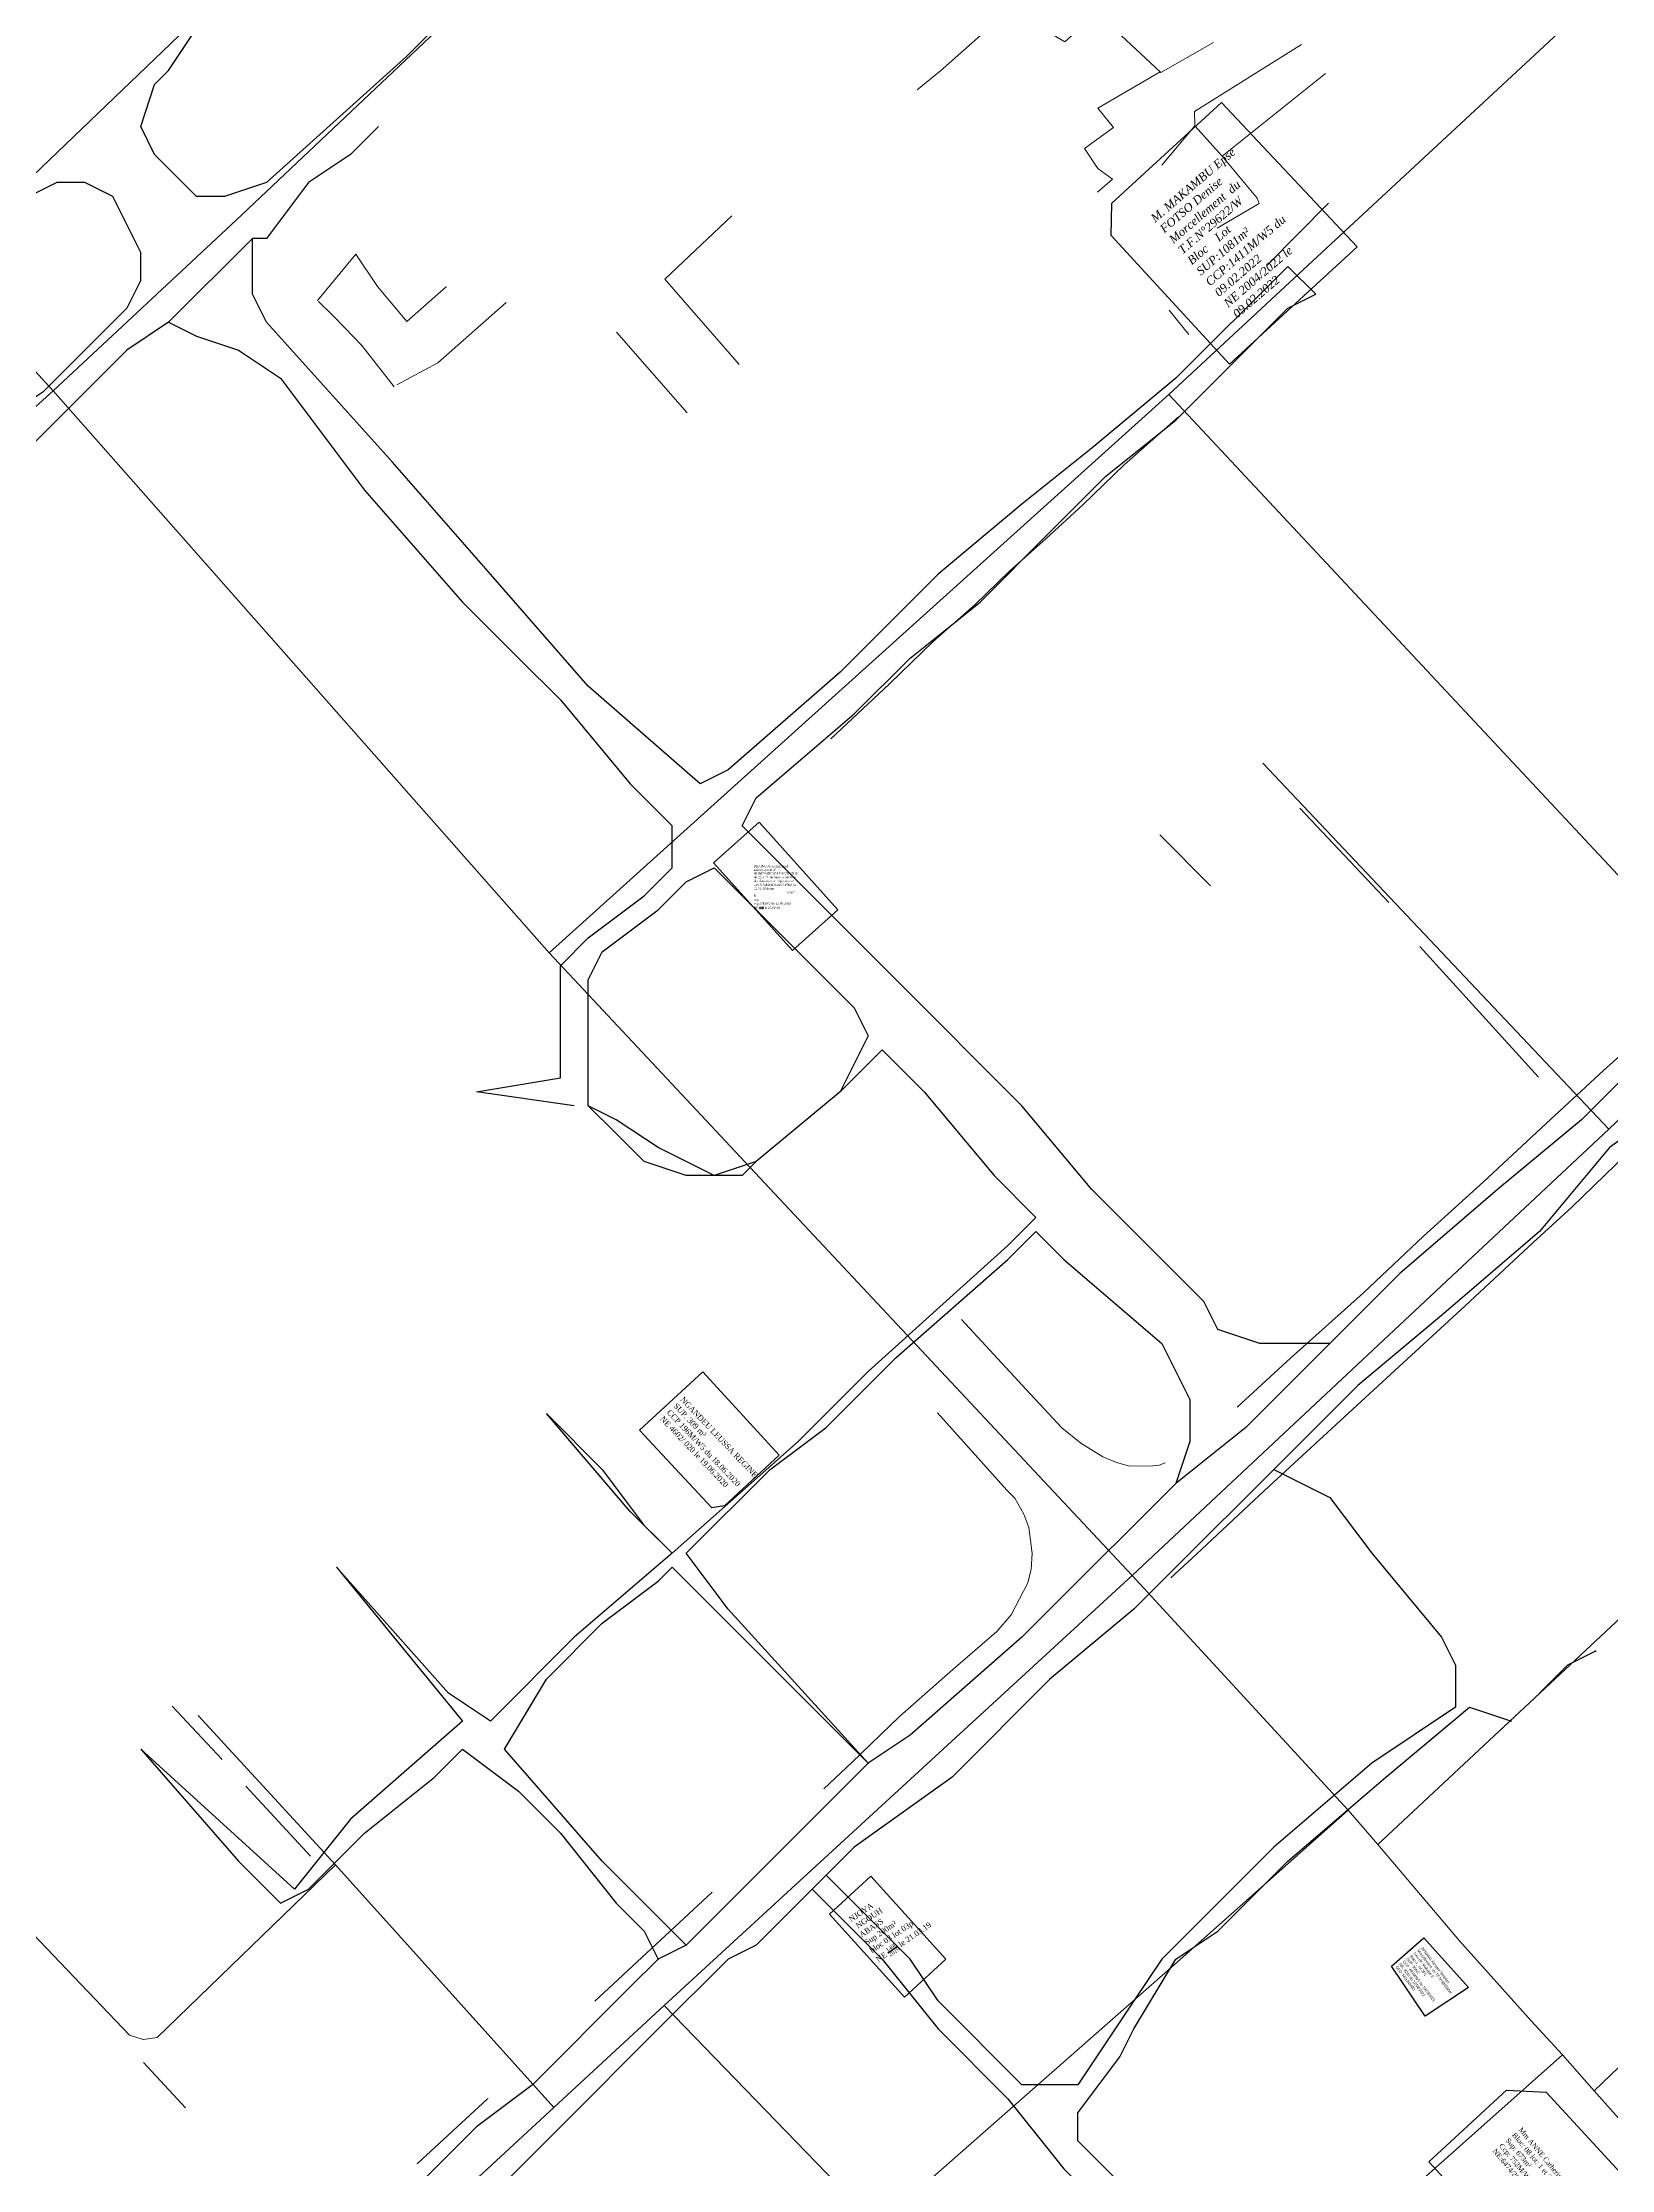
# Model space of a CAD drawing. Header units: millimetres. Extents: x 579832 to 917290, y 449831 to 1452191.
# Drawn here: x 583398.6 to 583679, y 450787.4 to 451167.5 of the extents above; entities that cross this region are included whole.
import ezdxf

# ---------------------------------------------------------------- set-up
doc = ezdxf.new("R2010")
doc.units = ezdxf.units.MM
doc.header["$LTSCALE"] = 10
for name, color, linetype, lineweight in [('drains_fossés', 120, 'Continuous', 20), ('Roads_main1', 10, 'Continuous', 100), ('Roads_others', 24, 'Continuous', 9)]:
    doc.layers.add(name, color=color, linetype=linetype, lineweight=lineweight)
for name, color, linetype in [('end maj 26 02 2021', 7, 'Continuous'), ('MAJ JAN 2022', 1, 'Continuous'), ('Parcelle MAJ', 6, 'Continuous')]:
    doc.layers.add(name, color=color, linetype=linetype)
doc.styles.add('Times 1.0', font='times.ttf', dxfattribs={"width": 0.99, "height": 1})

msp = doc.modelspace()

# ---------------------------------------------------------------- linework, layer by layer
at = {"layer": 'drains_fossés'}
for p, q in [((583627.84, 451161.98), (583609.38, 451147.16)), ((583627.84, 451161.98), (583609.38, 451147.16)), ((583604.48, 451152.6), (583598.63, 451145.6)), ((583604.48, 451152.6), (583598.63, 451145.6)), ((583609.38, 451147.16), (583604.48, 451152.6)), ((583609.38, 451147.16), (583604.48, 451152.6)), ((583617.34, 451127.61), (583628.37, 451138.79)), ((583617.34, 451127.61), (583628.37, 451138.79)), ((583599.92, 451119.65), (583603.45, 451115.28)), ((583599.92, 451119.65), (583603.45, 451115.28)), ((583513.76, 451101.31), (583501.12, 451115.74)), ((583513.76, 451101.31), (583501.12, 451115.74)), ((583623.29, 451030.65), (583639.16, 451013.81)), ((583623.29, 451030.65), (583639.16, 451013.81)), ((583598.27, 451025.88), (583607.32, 451016.78)), ((583598.27, 451025.88), (583607.32, 451016.78)), ((583665.9, 450982.59), (583644.69, 451005.93)), ((583665.9, 450982.59), (583644.69, 451005.93)), ((583421.73, 450870.16), (583430.66, 450860.62)), ((583421.73, 450870.16), (583430.66, 450860.62)), ((583434.91, 450855.89), (583446.44, 450843.39)), ((583518.27, 450836.93), (583497.28, 450817.47))]:
    msp.add_line(p, q, dxfattribs=at)
for points in [[(583598.33, 451162.25), (583587, 451172.77), (583581.28, 451167.59), (583577.46, 451169.85), (583571.89, 451173.8), (583559.06, 451162.4), (583554.86, 451159.06)], [(583598.33, 451162.25), (583587, 451172.77), (583581.28, 451167.59), (583577.46, 451169.85), (583571.89, 451173.8), (583559.06, 451162.4), (583554.86, 451159.06)], [(583607.81, 451167.47), (583598.45, 451162.14), (583598.33, 451162.25)], [(583607.81, 451167.47), (583598.45, 451162.14), (583598.33, 451162.25)], [(583604.48, 451152.6), (583604.46, 451155.16), (583623.56, 451167.16)], [(583604.48, 451152.6), (583604.46, 451155.16), (583623.56, 451167.16)], [(583598.33, 451162.25), (583587.17, 451155.73), (583589.96, 451152.31), (583584.79, 451148.53), (583587.16, 451144.97), (583589.79, 451143.07), (583587.12, 451140.77)], [(583598.33, 451162.25), (583587.17, 451155.73), (583589.96, 451152.31), (583584.79, 451148.53), (583587.16, 451144.97), (583589.79, 451143.07), (583587.12, 451140.77)], [(583609.38, 451147.16), (583615.63, 451139.69), (583616.01, 451138.73), (583608.51, 451134.33)], [(583609.38, 451147.16), (583615.63, 451139.69), (583616.01, 451138.73), (583608.51, 451134.33)], [(583521.73, 451136.51), (583509.8, 451125.2), (583523.07, 451109.95)], [(583521.73, 451136.51), (583509.8, 451125.2), (583523.07, 451109.95)], [(583470.74, 451123.85), (583470.7, 451123.81), (583463.69, 451117.65), (583458.41, 451123.87), (583454.56, 451129.68), (583447.71, 451121.37)], [(583470.74, 451123.85), (583470.7, 451123.81), (583463.69, 451117.65), (583458.41, 451123.87), (583454.56, 451129.68), (583447.71, 451121.37)], [(583461.4, 451105.98), (583455.63, 451113.32), (583452.65, 451116.46), (583450.46, 451118.68), (583447.87, 451121.23)], [(583461.4, 451105.98), (583455.63, 451113.32), (583452.65, 451116.46), (583450.46, 451118.68), (583447.87, 451121.23)], [(583461.87, 451106.29), (583469.21, 451110.22), (583481.44, 451121)], [(583461.87, 451106.29), (583469.21, 451110.22), (583481.44, 451121)], [(583601.57, 451100.62), (583591.87, 451091.99), (583584.5, 451084.89), (583577.93, 451078.87), (583571.38, 451073.01), (583565.17, 451067), (583557.71, 451060.43), (583549.96, 451052.86), (583539.46, 451043.06)], [(583601.57, 451100.62), (583591.87, 451091.99), (583584.5, 451084.89), (583577.93, 451078.87), (583571.38, 451073.01), (583565.17, 451067), (583557.71, 451060.43), (583549.96, 451052.86), (583539.46, 451043.06)], [(583718.39, 451002.52), (583713.95, 450998.49), (583706.11, 450991.13), (583697.33, 450982.8), (583689.47, 450975.68), (583681.66, 450968.83), (583671.9, 450959.34), (583664.98, 450953.01), (583652.81, 450941.7), (583640.25, 450930.18), (583616.96, 450908.7), (583604.8, 450897.36), (583600.2, 450893.11)], [(583718.39, 451002.52), (583713.95, 450998.49), (583706.11, 450991.13), (583697.33, 450982.8), (583689.47, 450975.68), (583681.66, 450968.83), (583671.9, 450959.34), (583664.98, 450953.01), (583652.81, 450941.7), (583640.25, 450930.18), (583616.96, 450908.7), (583604.8, 450897.36), (583600.2, 450893.11)], [(583695.6, 451000.34), (583693.14, 450998.04), (583682.69, 450988.43), (583677.56, 450983.79), (583667.31, 450974.33), (583656.11, 450963.86), (583645.35, 450954.16), (583634.65, 450944.06), (583621.57, 450932.38), (583612.04, 450923.63)], [(583695.6, 451000.34), (583693.14, 450998.04), (583682.69, 450988.43), (583677.56, 450983.79), (583667.31, 450974.33), (583656.11, 450963.86), (583645.35, 450954.16), (583634.65, 450944.06), (583621.57, 450932.38), (583612.04, 450923.63)], [(583562.79, 450939.27), (583574.36, 450926.74), (583580.71, 450919.91), (583584.14, 450917.19), (583588.08, 450914.74), (583590.52, 450913.71), (583592.65, 450913.15), (583596.45, 450913.05), (583598.15, 450913.22), (583599.21, 450913.69)], [(583562.79, 450939.27), (583574.36, 450926.74), (583580.71, 450919.91), (583584.14, 450917.19), (583588.08, 450914.74), (583590.52, 450913.71), (583592.65, 450913.15), (583596.45, 450913.05), (583598.15, 450913.22), (583599.21, 450913.69)], [(583558.51, 450922.57), (583570.91, 450908.8), (583572.33, 450907.37), (583573.92, 450904.49), (583574.82, 450902.1), (583575.45, 450897.45), (583575.28, 450894.65), (583574.68, 450892.2), (583571.65, 450886.51), (583569.1, 450883.5), (583561.28, 450876.71), (583551.7, 450868.31), (583543.18, 450860.09), (583538.22, 450855.39)], [(583558.51, 450922.57), (583570.91, 450908.8), (583572.33, 450907.37), (583573.92, 450904.49), (583574.82, 450902.1), (583575.45, 450897.45), (583575.28, 450894.65), (583574.68, 450892.2), (583571.65, 450886.51), (583569.1, 450883.5), (583561.28, 450876.71), (583551.7, 450868.31), (583543.18, 450860.09), (583538.22, 450855.39)], [(583416.62, 450806.51), (583422.66, 450800), (583424.15, 450798.4)], [(583478.22, 450800.09), (583478.11, 450800), (583465.57, 450788.45), (583465.49, 450788.39)]]:
    msp.add_lwpolyline(points, dxfattribs=at)
at = {"layer": 'end maj 26 02 2021', "flags": 128}
for points in [[(583431.11, 451139.99), (583426.11, 451139.99), (583423.61, 451142.49), (583418.61, 451147.49), (583416.11, 451152.49), (583418.61, 451159.99), (583421.11, 451162.49), (583426.11, 451169.99), (583428.61, 451172.49), (583436.11, 451179.99), (583446.11, 451187.49), (583456.11, 451197.49), (583466.11, 451207.49), (583476.11, 451214.99), (583486.11, 451224.99), (583493.61, 451232.49), (583508.61, 451244.99), (583516.11, 451252.49)], [(583431.11, 451139.99), (583426.11, 451139.99), (583423.61, 451142.49), (583418.61, 451147.49), (583416.11, 451152.49), (583418.61, 451159.99), (583421.11, 451162.49), (583426.11, 451169.99), (583428.61, 451172.49), (583436.11, 451179.99), (583446.11, 451187.49), (583456.11, 451197.49), (583466.11, 451207.49), (583476.11, 451214.99), (583486.11, 451224.99), (583493.61, 451232.49), (583508.61, 451244.99), (583516.11, 451252.49)], [(583431.11, 451139.99), (583426.11, 451139.99), (583423.61, 451142.49), (583418.61, 451147.49), (583416.11, 451152.49), (583418.61, 451159.99), (583421.11, 451162.49), (583426.11, 451169.99), (583428.61, 451172.49), (583436.11, 451179.99), (583446.11, 451187.49), (583456.11, 451197.49), (583466.11, 451207.49), (583476.11, 451214.99), (583486.11, 451224.99), (583493.61, 451232.49), (583508.61, 451244.99), (583516.11, 451252.49)], [(583431.11, 451139.99), (583426.11, 451139.99), (583423.61, 451142.49), (583418.61, 451147.49), (583416.11, 451152.49), (583418.61, 451159.99), (583421.11, 451162.49), (583426.11, 451169.99), (583428.61, 451172.49), (583436.11, 451179.99), (583446.11, 451187.49), (583456.11, 451197.49), (583466.11, 451207.49), (583476.11, 451214.99), (583486.11, 451224.99), (583493.61, 451232.49), (583508.61, 451244.99), (583516.11, 451252.49)], [(583533.61, 451229.99), (583518.61, 451214.99), (583501.11, 451199.99), (583481.11, 451182.49), (583463.61, 451164.99), (583438.61, 451142.49), (583431.11, 451139.99)], [(583533.61, 451229.99), (583518.61, 451214.99), (583501.11, 451199.99), (583481.11, 451182.49), (583463.61, 451164.99), (583438.61, 451142.49), (583431.11, 451139.99)], [(583533.61, 451229.99), (583518.61, 451214.99), (583501.11, 451199.99), (583481.11, 451182.49), (583463.61, 451164.99), (583438.61, 451142.49), (583431.11, 451139.99)], [(583533.61, 451229.99), (583518.61, 451214.99), (583501.11, 451199.99), (583481.11, 451182.49), (583463.61, 451164.99), (583438.61, 451142.49), (583431.11, 451139.99)], [(583458.61, 451152.49), (583453.61, 451147.49), (583446.11, 451142.49), (583438.61, 451132.49)], [(583458.61, 451152.49), (583453.61, 451147.49), (583446.11, 451142.49), (583438.61, 451132.49)], [(583458.61, 451152.49), (583453.61, 451147.49), (583446.11, 451142.49), (583438.61, 451132.49)], [(583458.61, 451152.49), (583453.61, 451147.49), (583446.11, 451142.49), (583438.61, 451132.49)], [(583416.11, 451124.99), (583416.11, 451129.99), (583413.61, 451134.99), (583411.11, 451139.99), (583406.11, 451142.49), (583401.11, 451142.49), (583396.11, 451139.99)], [(583416.11, 451124.99), (583416.11, 451129.99), (583413.61, 451134.99), (583411.11, 451139.99), (583406.11, 451142.49), (583401.11, 451142.49), (583396.11, 451139.99)], [(583416.11, 451124.99), (583416.11, 451129.99), (583413.61, 451134.99), (583411.11, 451139.99), (583406.11, 451142.49), (583401.11, 451142.49), (583396.11, 451139.99)], [(583416.11, 451124.99), (583416.11, 451129.99), (583413.61, 451134.99), (583411.11, 451139.99), (583406.11, 451142.49), (583401.11, 451142.49), (583396.11, 451139.99)], [(583436.11, 451132.49), (583421.11, 451117.49)], [(583436.11, 451132.49), (583421.11, 451117.49)], [(583436.11, 451132.49), (583421.11, 451117.49)], [(583436.11, 451132.49), (583421.11, 451117.49)], [(583516.11, 451034.99), (583496.11, 451052.49), (583478.61, 451072.49), (583461.11, 451092.49), (583438.61, 451117.49), (583436.11, 451122.49), (583436.11, 451132.49)], [(583438.61, 451132.49), (583436.11, 451132.49)], [(583516.11, 451034.99), (583496.11, 451052.49), (583478.61, 451072.49), (583461.11, 451092.49), (583438.61, 451117.49), (583436.11, 451122.49), (583436.11, 451132.49)], [(583438.61, 451132.49), (583436.11, 451132.49)], [(583516.11, 451034.99), (583496.11, 451052.49), (583478.61, 451072.49), (583461.11, 451092.49), (583438.61, 451117.49), (583436.11, 451122.49), (583436.11, 451132.49)], [(583438.61, 451132.49), (583436.11, 451132.49)], [(583516.11, 451034.99), (583496.11, 451052.49), (583478.61, 451072.49), (583461.11, 451092.49), (583438.61, 451117.49), (583436.11, 451122.49), (583436.11, 451132.49)], [(583438.61, 451132.49), (583436.11, 451132.49)], [(583416.11, 451124.99), (583413.61, 451119.99), (583406.11, 451112.49), (583398.61, 451104.99), (583391.11, 451099.99), (583383.61, 451092.49), (583376.11, 451084.99), (583368.61, 451077.49)], [(583416.11, 451124.99), (583413.61, 451119.99), (583406.11, 451112.49), (583398.61, 451104.99), (583391.11, 451099.99), (583383.61, 451092.49), (583376.11, 451084.99), (583368.61, 451077.49)], [(583416.11, 451124.99), (583413.61, 451119.99), (583406.11, 451112.49), (583398.61, 451104.99), (583391.11, 451099.99), (583383.61, 451092.49), (583376.11, 451084.99), (583368.61, 451077.49)], [(583416.11, 451124.99), (583413.61, 451119.99), (583406.11, 451112.49), (583398.61, 451104.99), (583391.11, 451099.99), (583383.61, 451092.49), (583376.11, 451084.99), (583368.61, 451077.49)], [(583523.61, 451027.49), (583526.11, 451032.49), (583543.61, 451047.49), (583553.61, 451057.49), (583566.11, 451067.49), (583578.61, 451079.99), (583588.61, 451089.99), (583601.11, 451099.99), (583611.11, 451109.99), (583621.11, 451119.99), (583626.11, 451122.49), (583621.11, 451127.49), (583601.11, 451107.49), (583586.11, 451094.99), (583573.61, 451084.99), (583558.61, 451072.49), (583541.11, 451054.99), (583521.11, 451037.49), (583516.11, 451034.99)], [(583523.61, 451027.49), (583526.11, 451032.49), (583543.61, 451047.49), (583553.61, 451057.49), (583566.11, 451067.49), (583578.61, 451079.99), (583588.61, 451089.99), (583601.11, 451099.99), (583611.11, 451109.99), (583621.11, 451119.99), (583626.11, 451122.49), (583621.11, 451127.49), (583601.11, 451107.49), (583586.11, 451094.99), (583573.61, 451084.99), (583558.61, 451072.49), (583541.11, 451054.99), (583521.11, 451037.49), (583516.11, 451034.99)], [(583523.61, 451027.49), (583526.11, 451032.49), (583543.61, 451047.49), (583553.61, 451057.49), (583566.11, 451067.49), (583578.61, 451079.99), (583588.61, 451089.99), (583601.11, 451099.99), (583611.11, 451109.99), (583621.11, 451119.99), (583626.11, 451122.49), (583621.11, 451127.49), (583601.11, 451107.49), (583586.11, 451094.99), (583573.61, 451084.99), (583558.61, 451072.49), (583541.11, 451054.99), (583521.11, 451037.49), (583516.11, 451034.99)], [(583523.61, 451027.49), (583526.11, 451032.49), (583543.61, 451047.49), (583553.61, 451057.49), (583566.11, 451067.49), (583578.61, 451079.99), (583588.61, 451089.99), (583601.11, 451099.99), (583611.11, 451109.99), (583621.11, 451119.99), (583626.11, 451122.49), (583621.11, 451127.49), (583601.11, 451107.49), (583586.11, 451094.99), (583573.61, 451084.99), (583558.61, 451072.49), (583541.11, 451054.99), (583521.11, 451037.49), (583516.11, 451034.99)], [(583421.11, 451117.49), (583413.61, 451112.49), (583406.11, 451104.99), (583396.11, 451094.99), (583386.11, 451087.49), (583381.11, 451079.99), (583368.61, 451069.99)], [(583421.11, 451117.49), (583413.61, 451112.49), (583406.11, 451104.99), (583396.11, 451094.99), (583386.11, 451087.49), (583381.11, 451079.99), (583368.61, 451069.99)], [(583421.11, 451117.49), (583413.61, 451112.49), (583406.11, 451104.99), (583396.11, 451094.99), (583386.11, 451087.49), (583381.11, 451079.99), (583368.61, 451069.99)], [(583421.11, 451117.49), (583413.61, 451112.49), (583406.11, 451104.99), (583396.11, 451094.99), (583386.11, 451087.49), (583381.11, 451079.99), (583368.61, 451069.99)], [(583421.11, 451117.49), (583426.11, 451114.99), (583433.61, 451112.49), (583441.11, 451107.49), (583456.11, 451087.49)], [(583421.11, 451117.49), (583426.11, 451114.99), (583433.61, 451112.49), (583441.11, 451107.49), (583456.11, 451087.49)], [(583421.11, 451117.49), (583426.11, 451114.99), (583433.61, 451112.49), (583441.11, 451107.49), (583456.11, 451087.49)], [(583421.11, 451117.49), (583426.11, 451114.99), (583433.61, 451112.49), (583441.11, 451107.49), (583456.11, 451087.49)], [(583456.11, 451087.49), (583473.61, 451067.49), (583483.61, 451057.49)], [(583456.11, 451087.49), (583473.61, 451067.49), (583483.61, 451057.49)], [(583456.11, 451087.49), (583473.61, 451067.49), (583483.61, 451057.49)], [(583456.11, 451087.49), (583473.61, 451067.49), (583483.61, 451057.49)], [(583483.61, 451057.49), (583491.11, 451049.99), (583503.61, 451034.99), (583511.11, 451027.49)], [(583483.61, 451057.49), (583491.11, 451049.99), (583503.61, 451034.99), (583511.11, 451027.49)], [(583483.61, 451057.49), (583491.11, 451049.99), (583503.61, 451034.99), (583511.11, 451027.49)], [(583483.61, 451057.49), (583491.11, 451049.99), (583503.61, 451034.99), (583511.11, 451027.49)], [(583493.61, 450977.49), (583476.11, 450979.99), (583491.11, 450982.49), (583491.11, 450994.99), (583491.11, 451002.49), (583496.11, 451007.49), (583506.11, 451014.99), (583511.11, 451019.99), (583511.11, 451027.49)], [(583493.61, 450977.49), (583476.11, 450979.99), (583491.11, 450982.49), (583491.11, 450994.99), (583491.11, 451002.49), (583496.11, 451007.49), (583506.11, 451014.99), (583511.11, 451019.99), (583511.11, 451027.49)], [(583493.61, 450977.49), (583476.11, 450979.99), (583491.11, 450982.49), (583491.11, 450994.99), (583491.11, 451002.49), (583496.11, 451007.49), (583506.11, 451014.99), (583511.11, 451019.99), (583511.11, 451027.49)], [(583493.61, 450977.49), (583476.11, 450979.99), (583491.11, 450982.49), (583491.11, 450994.99), (583491.11, 451002.49), (583496.11, 451007.49), (583506.11, 451014.99), (583511.11, 451019.99), (583511.11, 451027.49)], [(583586.11, 450962.49), (583573.61, 450977.49), (583551.11, 450999.99), (583528.61, 451022.49), (583523.61, 451027.49)], [(583586.11, 450962.49), (583573.61, 450977.49), (583551.11, 450999.99), (583528.61, 451022.49), (583523.61, 451027.49)], [(583586.11, 450962.49), (583573.61, 450977.49), (583551.11, 450999.99), (583528.61, 451022.49), (583523.61, 451027.49)], [(583586.11, 450962.49), (583573.61, 450977.49), (583551.11, 450999.99), (583528.61, 451022.49), (583523.61, 451027.49)], [(583743.61, 451027.49), (583731.11, 451017.49), (583718.61, 451004.99), (583708.61, 450994.99), (583696.11, 450982.49), (583678.61, 450969.99), (583666.11, 450954.99), (583648.61, 450939.99), (583633.61, 450927.49), (583621.11, 450914.99)], [(583743.61, 451027.49), (583731.11, 451017.49), (583718.61, 451004.99), (583708.61, 450994.99), (583696.11, 450982.49), (583678.61, 450969.99), (583666.11, 450954.99), (583648.61, 450939.99), (583633.61, 450927.49), (583621.11, 450914.99)], [(583743.61, 451027.49), (583731.11, 451017.49), (583718.61, 451004.99), (583708.61, 450994.99), (583696.11, 450982.49), (583678.61, 450969.99), (583666.11, 450954.99), (583648.61, 450939.99), (583633.61, 450927.49), (583621.11, 450914.99)], [(583743.61, 451027.49), (583731.11, 451017.49), (583718.61, 451004.99), (583708.61, 450994.99), (583696.11, 450982.49), (583678.61, 450969.99), (583666.11, 450954.99), (583648.61, 450939.99), (583633.61, 450927.49), (583621.11, 450914.99)], [(583723.61, 451022.49), (583713.61, 451012.49), (583701.11, 451002.49), (583688.61, 450989.99), (583673.61, 450974.99), (583658.61, 450962.49), (583641.11, 450947.49), (583628.61, 450934.99)], [(583723.61, 451022.49), (583713.61, 451012.49), (583701.11, 451002.49), (583688.61, 450989.99), (583673.61, 450974.99), (583658.61, 450962.49), (583641.11, 450947.49), (583628.61, 450934.99)], [(583723.61, 451022.49), (583713.61, 451012.49), (583701.11, 451002.49), (583688.61, 450989.99), (583673.61, 450974.99), (583658.61, 450962.49), (583641.11, 450947.49), (583628.61, 450934.99)], [(583723.61, 451022.49), (583713.61, 451012.49), (583701.11, 451002.49), (583688.61, 450989.99), (583673.61, 450974.99), (583658.61, 450962.49), (583641.11, 450947.49), (583628.61, 450934.99)], [(583546.11, 450989.99), (583541.11, 450979.99), (583526.11, 450967.49), (583518.61, 450964.99), (583513.61, 450967.49), (583508.61, 450969.99), (583501.11, 450974.99), (583496.11, 450977.49), (583496.11, 450994.99), (583496.11, 450999.99), (583498.61, 451004.99), (583508.61, 451012.49), (583513.61, 451017.49), (583518.61, 451019.99)], [(583546.11, 450989.99), (583541.11, 450979.99), (583526.11, 450967.49), (583518.61, 450964.99), (583513.61, 450967.49), (583508.61, 450969.99), (583501.11, 450974.99), (583496.11, 450977.49), (583496.11, 450994.99), (583496.11, 450999.99), (583498.61, 451004.99), (583508.61, 451012.49), (583513.61, 451017.49), (583518.61, 451019.99)], [(583546.11, 450989.99), (583541.11, 450979.99), (583526.11, 450967.49), (583518.61, 450964.99), (583513.61, 450967.49), (583508.61, 450969.99), (583501.11, 450974.99), (583496.11, 450977.49), (583496.11, 450994.99), (583496.11, 450999.99), (583498.61, 451004.99), (583508.61, 451012.49), (583513.61, 451017.49), (583518.61, 451019.99)], [(583546.11, 450989.99), (583541.11, 450979.99), (583526.11, 450967.49), (583518.61, 450964.99), (583513.61, 450967.49), (583508.61, 450969.99), (583501.11, 450974.99), (583496.11, 450977.49), (583496.11, 450994.99), (583496.11, 450999.99), (583498.61, 451004.99), (583508.61, 451012.49), (583513.61, 451017.49), (583518.61, 451019.99)], [(583518.61, 451019.99), (583531.11, 451007.49), (583543.61, 450994.99), (583546.11, 450989.99)], [(583518.61, 451019.99), (583531.11, 451007.49), (583543.61, 450994.99), (583546.11, 450989.99)], [(583518.61, 451019.99), (583531.11, 451007.49), (583543.61, 450994.99), (583546.11, 450989.99)], [(583518.61, 451019.99), (583531.11, 451007.49), (583543.61, 450994.99), (583546.11, 450989.99)], [(583548.61, 450987.49), (583541.11, 450979.99), (583526.11, 450967.49), (583523.61, 450964.99), (583513.61, 450964.99), (583506.11, 450967.49), (583501.11, 450972.49), (583496.11, 450977.49)], [(583548.61, 450987.49), (583541.11, 450979.99), (583526.11, 450967.49), (583523.61, 450964.99), (583513.61, 450964.99), (583506.11, 450967.49), (583501.11, 450972.49), (583496.11, 450977.49)], [(583548.61, 450987.49), (583541.11, 450979.99), (583526.11, 450967.49), (583523.61, 450964.99), (583513.61, 450964.99), (583506.11, 450967.49), (583501.11, 450972.49), (583496.11, 450977.49)], [(583548.61, 450987.49), (583541.11, 450979.99), (583526.11, 450967.49), (583523.61, 450964.99), (583513.61, 450964.99), (583506.11, 450967.49), (583501.11, 450972.49), (583496.11, 450977.49)], [(583548.61, 450987.49), (583556.11, 450979.99), (583568.61, 450964.99), (583576.11, 450957.49)], [(583548.61, 450987.49), (583556.11, 450979.99), (583568.61, 450964.99), (583576.11, 450957.49)], [(583548.61, 450987.49), (583556.11, 450979.99), (583568.61, 450964.99), (583576.11, 450957.49)], [(583548.61, 450987.49), (583556.11, 450979.99), (583568.61, 450964.99), (583576.11, 450957.49)], [(583628.61, 450934.99), (583621.11, 450934.99), (583616.11, 450934.99), (583608.61, 450937.49), (583606.11, 450942.49), (583586.11, 450962.49)], [(583628.61, 450934.99), (583621.11, 450934.99), (583616.11, 450934.99), (583608.61, 450937.49), (583606.11, 450942.49), (583586.11, 450962.49)], [(583628.61, 450934.99), (583621.11, 450934.99), (583616.11, 450934.99), (583608.61, 450937.49), (583606.11, 450942.49), (583586.11, 450962.49)], [(583628.61, 450934.99), (583621.11, 450934.99), (583616.11, 450934.99), (583608.61, 450937.49), (583606.11, 450942.49), (583586.11, 450962.49)], [(583576.11, 450957.49), (583571.11, 450952.49), (583546.11, 450929.99), (583533.61, 450917.49), (583511.11, 450897.49)], [(583576.11, 450957.49), (583571.11, 450952.49), (583546.11, 450929.99), (583533.61, 450917.49), (583511.11, 450897.49)], [(583576.11, 450957.49), (583571.11, 450952.49), (583546.11, 450929.99), (583533.61, 450917.49), (583511.11, 450897.49)], [(583576.11, 450957.49), (583571.11, 450952.49), (583546.11, 450929.99), (583533.61, 450917.49), (583511.11, 450897.49)], [(583513.61, 450897.49), (583528.61, 450912.49), (583538.61, 450919.99), (583551.11, 450932.49), (583571.11, 450949.99), (583576.11, 450954.99)], [(583513.61, 450897.49), (583528.61, 450912.49), (583538.61, 450919.99), (583551.11, 450932.49), (583571.11, 450949.99), (583576.11, 450954.99)], [(583513.61, 450897.49), (583528.61, 450912.49), (583538.61, 450919.99), (583551.11, 450932.49), (583571.11, 450949.99), (583576.11, 450954.99)], [(583513.61, 450897.49), (583528.61, 450912.49), (583538.61, 450919.99), (583551.11, 450932.49), (583571.11, 450949.99), (583576.11, 450954.99)], [(583576.11, 450954.99), (583581.11, 450949.99), (583598.61, 450934.99), (583601.11, 450929.99), (583603.61, 450924.99), (583603.61, 450917.49), (583601.11, 450909.99)], [(583576.11, 450954.99), (583581.11, 450949.99), (583598.61, 450934.99), (583601.11, 450929.99), (583603.61, 450924.99), (583603.61, 450917.49), (583601.11, 450909.99)], [(583576.11, 450954.99), (583581.11, 450949.99), (583598.61, 450934.99), (583601.11, 450929.99), (583603.61, 450924.99), (583603.61, 450917.49), (583601.11, 450909.99)], [(583576.11, 450954.99), (583581.11, 450949.99), (583598.61, 450934.99), (583601.11, 450929.99), (583603.61, 450924.99), (583603.61, 450917.49), (583601.11, 450909.99)], [(583628.61, 450934.99), (583613.61, 450919.99), (583601.11, 450909.99)], [(583628.61, 450934.99), (583613.61, 450919.99), (583601.11, 450909.99)], [(583628.61, 450934.99), (583613.61, 450919.99), (583601.11, 450909.99)], [(583628.61, 450934.99), (583613.61, 450919.99), (583601.11, 450909.99)], [(583511.11, 450897.49), (583503.61, 450904.99), (583488.61, 450922.49), (583498.61, 450912.49), (583506.11, 450902.49), (583511.11, 450897.49)], [(583511.11, 450897.49), (583503.61, 450904.99), (583488.61, 450922.49), (583498.61, 450912.49), (583506.11, 450902.49), (583511.11, 450897.49)], [(583511.11, 450897.49), (583503.61, 450904.99), (583488.61, 450922.49), (583498.61, 450912.49), (583506.11, 450902.49), (583511.11, 450897.49)], [(583511.11, 450897.49), (583503.61, 450904.99), (583488.61, 450922.49), (583498.61, 450912.49), (583506.11, 450902.49), (583511.11, 450897.49)], [(583618.61, 450912.49), (583601.11, 450894.99), (583593.61, 450887.49), (583578.61, 450874.99), (583561.11, 450857.49), (583543.61, 450844.99), (583538.61, 450839.99)], [(583618.61, 450912.49), (583601.11, 450894.99), (583593.61, 450887.49), (583578.61, 450874.99), (583561.11, 450857.49), (583543.61, 450844.99), (583538.61, 450839.99)], [(583618.61, 450912.49), (583601.11, 450894.99), (583593.61, 450887.49), (583578.61, 450874.99), (583561.11, 450857.49), (583543.61, 450844.99), (583538.61, 450839.99)], [(583618.61, 450912.49), (583601.11, 450894.99), (583593.61, 450887.49), (583578.61, 450874.99), (583561.11, 450857.49), (583543.61, 450844.99), (583538.61, 450839.99)], [(583618.61, 450912.49), (583623.61, 450909.99), (583628.61, 450907.49), (583636.11, 450897.49), (583648.61, 450882.49), (583651.11, 450877.49), (583651.11, 450869.99), (583636.11, 450859.99), (583618.61, 450844.99), (583606.11, 450832.49), (583598.61, 450824.99)], [(583618.61, 450912.49), (583623.61, 450909.99), (583628.61, 450907.49), (583636.11, 450897.49), (583648.61, 450882.49), (583651.11, 450877.49), (583651.11, 450869.99), (583636.11, 450859.99), (583618.61, 450844.99), (583606.11, 450832.49), (583598.61, 450824.99)], [(583618.61, 450912.49), (583623.61, 450909.99), (583628.61, 450907.49), (583636.11, 450897.49), (583648.61, 450882.49), (583651.11, 450877.49), (583651.11, 450869.99), (583636.11, 450859.99), (583618.61, 450844.99), (583606.11, 450832.49), (583598.61, 450824.99)], [(583618.61, 450912.49), (583623.61, 450909.99), (583628.61, 450907.49), (583636.11, 450897.49), (583648.61, 450882.49), (583651.11, 450877.49), (583651.11, 450869.99), (583636.11, 450859.99), (583618.61, 450844.99), (583606.11, 450832.49), (583598.61, 450824.99)], [(583621.11, 450914.99), (583618.61, 450912.49)], [(583621.11, 450914.99), (583618.61, 450912.49)], [(583621.11, 450914.99), (583618.61, 450912.49)], [(583621.11, 450914.99), (583618.61, 450912.49)], [(583601.11, 450909.99), (583593.61, 450902.49), (583586.11, 450894.99), (583573.61, 450882.49), (583553.61, 450864.99), (583546.11, 450859.99)], [(583601.11, 450909.99), (583593.61, 450902.49), (583586.11, 450894.99), (583573.61, 450882.49), (583553.61, 450864.99), (583546.11, 450859.99)], [(583601.11, 450909.99), (583593.61, 450902.49), (583586.11, 450894.99), (583573.61, 450882.49), (583553.61, 450864.99), (583546.11, 450859.99)], [(583601.11, 450909.99), (583593.61, 450902.49), (583586.11, 450894.99), (583573.61, 450882.49), (583553.61, 450864.99), (583546.11, 450859.99)], [(583511.11, 450897.49), (583493.61, 450882.49), (583478.61, 450867.49), (583471.11, 450872.49), (583451.11, 450894.99), (583473.61, 450867.49), (583453.61, 450849.99), (583443.61, 450837.49), (583416.11, 450862.49), (583433.61, 450842.49), (583441.11, 450834.99)], [(583511.11, 450897.49), (583493.61, 450882.49), (583478.61, 450867.49), (583471.11, 450872.49), (583451.11, 450894.99), (583473.61, 450867.49), (583453.61, 450849.99), (583443.61, 450837.49), (583416.11, 450862.49), (583433.61, 450842.49), (583441.11, 450834.99)], [(583511.11, 450897.49), (583493.61, 450882.49), (583478.61, 450867.49), (583471.11, 450872.49), (583451.11, 450894.99), (583473.61, 450867.49), (583453.61, 450849.99), (583443.61, 450837.49), (583416.11, 450862.49), (583433.61, 450842.49), (583441.11, 450834.99)], [(583511.11, 450897.49), (583493.61, 450882.49), (583478.61, 450867.49), (583471.11, 450872.49), (583451.11, 450894.99), (583473.61, 450867.49), (583453.61, 450849.99), (583443.61, 450837.49), (583416.11, 450862.49), (583433.61, 450842.49), (583441.11, 450834.99)], [(583546.11, 450859.99), (583521.11, 450887.49), (583513.61, 450897.49)], [(583546.11, 450859.99), (583521.11, 450887.49), (583513.61, 450897.49)], [(583546.11, 450859.99), (583521.11, 450887.49), (583513.61, 450897.49)], [(583546.11, 450859.99), (583521.11, 450887.49), (583513.61, 450897.49)], [(583513.61, 450827.49), (583498.61, 450842.49), (583481.11, 450862.49), (583488.61, 450874.99), (583498.61, 450884.99), (583508.61, 450892.49), (583511.11, 450894.99)], [(583513.61, 450827.49), (583498.61, 450842.49), (583481.11, 450862.49), (583488.61, 450874.99), (583498.61, 450884.99), (583508.61, 450892.49), (583511.11, 450894.99)], [(583513.61, 450827.49), (583498.61, 450842.49), (583481.11, 450862.49), (583488.61, 450874.99), (583498.61, 450884.99), (583508.61, 450892.49), (583511.11, 450894.99)], [(583513.61, 450827.49), (583498.61, 450842.49), (583481.11, 450862.49), (583488.61, 450874.99), (583498.61, 450884.99), (583508.61, 450892.49), (583511.11, 450894.99)], [(583511.11, 450894.99), (583541.11, 450864.99), (583546.11, 450859.99)], [(583511.11, 450894.99), (583541.11, 450864.99), (583546.11, 450859.99)], [(583511.11, 450894.99), (583541.11, 450864.99), (583546.11, 450859.99)], [(583511.11, 450894.99), (583541.11, 450864.99), (583546.11, 450859.99)], [(583676.11, 450879.99), (583671.11, 450877.49), (583666.11, 450872.49)], [(583676.11, 450879.99), (583671.11, 450877.49), (583666.11, 450872.49)], [(583676.11, 450879.99), (583671.11, 450877.49), (583666.11, 450872.49)], [(583676.11, 450879.99), (583671.11, 450877.49), (583666.11, 450872.49)], [(583601.11, 450824.99), (583608.61, 450829.99), (583621.11, 450842.49), (583638.61, 450857.49), (583653.61, 450869.99), (583661.11, 450867.49)], [(583601.11, 450824.99), (583608.61, 450829.99), (583621.11, 450842.49), (583638.61, 450857.49), (583653.61, 450869.99), (583661.11, 450867.49)], [(583601.11, 450824.99), (583608.61, 450829.99), (583621.11, 450842.49), (583638.61, 450857.49), (583653.61, 450869.99), (583661.11, 450867.49)], [(583601.11, 450824.99), (583608.61, 450829.99), (583621.11, 450842.49), (583638.61, 450857.49), (583653.61, 450869.99), (583661.11, 450867.49)], [(583441.11, 450834.99), (583446.11, 450837.49), (583456.11, 450847.49), (583468.61, 450857.49), (583473.61, 450862.49), (583483.61, 450854.99), (583491.11, 450847.49), (583501.11, 450834.99), (583506.11, 450829.99), (583508.61, 450824.99)], [(583441.11, 450834.99), (583446.11, 450837.49), (583456.11, 450847.49), (583468.61, 450857.49), (583473.61, 450862.49), (583483.61, 450854.99), (583491.11, 450847.49), (583501.11, 450834.99), (583506.11, 450829.99), (583508.61, 450824.99)], [(583546.11, 450859.99), (583538.61, 450852.49), (583521.11, 450834.99), (583513.61, 450827.49)], [(583546.11, 450859.99), (583538.61, 450852.49), (583521.11, 450834.99), (583513.61, 450827.49)], [(583538.61, 450839.99), (583536.11, 450837.49)], [(583538.61, 450839.99), (583536.11, 450837.49)], [(583553.61, 450824.99), (583543.61, 450834.99), (583538.61, 450839.99)], [(583553.61, 450824.99), (583543.61, 450834.99), (583538.61, 450839.99)], [(583536.11, 450837.49), (583526.11, 450827.49), (583521.11, 450824.99)], [(583536.11, 450837.49), (583526.11, 450827.49), (583521.11, 450824.99)], [(583536.11, 450837.49), (583548.61, 450824.99)], [(583536.11, 450837.49), (583548.61, 450824.99)], [(583521.11, 450824.99), (583508.61, 450812.49), (583491.11, 450794.99), (583476.11, 450779.99), (583461.11, 450767.49)], [(583521.11, 450824.99), (583508.61, 450812.49), (583491.11, 450794.99), (583476.11, 450779.99), (583461.11, 450767.49)], [(583508.61, 450824.99), (583503.61, 450819.99), (583486.11, 450802.49), (583476.11, 450794.99)], [(583508.61, 450824.99), (583503.61, 450819.99), (583486.11, 450802.49), (583476.11, 450794.99)], [(583513.61, 450827.49), (583508.61, 450824.99)], [(583513.61, 450827.49), (583508.61, 450824.99)], [(583548.61, 450824.99), (583558.61, 450812.49), (583571.11, 450799.99)], [(583548.61, 450824.99), (583558.61, 450812.49), (583571.11, 450799.99)], [(583573.61, 450802.49), (583558.61, 450817.49), (583553.61, 450824.99)], [(583573.61, 450802.49), (583558.61, 450817.49), (583553.61, 450824.99)], [(583598.61, 450824.99), (583593.61, 450817.49), (583588.61, 450809.99), (583583.61, 450802.49), (583573.61, 450802.49)], [(583598.61, 450824.99), (583593.61, 450817.49), (583588.61, 450809.99), (583583.61, 450802.49), (583573.61, 450802.49)], [(583583.61, 450792.49), (583583.61, 450797.49), (583591.11, 450807.49), (583593.61, 450812.49), (583601.11, 450824.99)], [(583583.61, 450792.49), (583583.61, 450797.49), (583591.11, 450807.49), (583593.61, 450812.49), (583601.11, 450824.99)], [(583571.11, 450799.99), (583581.11, 450787.49), (583593.61, 450774.99), (583606.11, 450759.99), (583591.11, 450742.49), (583578.61, 450732.49), (583561.11, 450717.49), (583551.11, 450707.49), (583548.61, 450702.49), (583536.11, 450689.99), (583531.11, 450687.49)], [(583571.11, 450799.99), (583581.11, 450787.49), (583593.61, 450774.99), (583606.11, 450759.99), (583591.11, 450742.49), (583578.61, 450732.49), (583561.11, 450717.49), (583551.11, 450707.49), (583548.61, 450702.49), (583536.11, 450689.99), (583531.11, 450687.49)], [(583476.11, 450794.99), (583468.61, 450787.49), (583451.11, 450769.99), (583428.61, 450752.49), (583416.11, 450739.99), (583411.11, 450737.49), (583403.61, 450739.99)], [(583476.11, 450794.99), (583468.61, 450787.49), (583451.11, 450769.99), (583428.61, 450752.49), (583416.11, 450739.99), (583411.11, 450737.49), (583403.61, 450739.99)], [(583613.61, 450759.99), (583596.11, 450779.99), (583583.61, 450792.49)], [(583613.61, 450759.99), (583596.11, 450779.99), (583583.61, 450792.49)]]:
    msp.add_lwpolyline(points, dxfattribs=at)
at = {"layer": 'end maj 26 02 2021', "color": 150, "flags": 128}
msp.add_lwpolyline([(583526.62, 451028.15), (583540.68, 451012.5), (583532.6, 451005.22), (583518.51, 451020.89)], close=True, dxfattribs=at)
msp.add_lwpolyline([(583526.62, 451028.15), (583540.68, 451012.5), (583532.6, 451005.22), (583518.51, 451020.89)], close=True, dxfattribs=at)
msp.add_lwpolyline([(583526.62, 451028.15), (583540.68, 451012.5), (583532.6, 451005.22), (583518.51, 451020.89)], close=True, dxfattribs=at)
msp.add_lwpolyline([(583526.62, 451028.15), (583540.68, 451012.5), (583532.6, 451005.22), (583518.51, 451020.89)], close=True, dxfattribs=at)
at = {"layer": 'end maj 26 02 2021', "color": 150, "lineweight": -3, "flags": 128}
for points in [[(583516.6, 450929.9), (583530.19, 450915.03), (583520.42, 450905.96), (583518.17, 450905.6), (583505.24, 450919.52)], [(583516.6, 450929.9), (583530.19, 450915.03), (583520.42, 450905.96), (583518.17, 450905.6), (583505.24, 450919.52)], [(583516.6, 450929.9), (583530.19, 450915.03), (583520.42, 450905.96), (583518.17, 450905.6), (583505.24, 450919.52)], [(583516.6, 450929.9), (583530.19, 450915.03), (583520.42, 450905.96), (583518.17, 450905.6), (583505.24, 450919.52)], [(583546.6, 450839.79), (583560, 450824.95), (583552.63, 450818.18), (583539.24, 450833.02)], [(583546.6, 450839.79), (583560, 450824.95), (583552.63, 450818.18), (583539.24, 450833.02)]]:
    msp.add_lwpolyline(points, close=True, dxfattribs=at)
at = {"layer": 'end maj 26 02 2021', "color": 150}
msp.add_lwpolyline([(583660.21, 450801.53), (583667.27, 450801.2), (583683.34, 450783.78), (583665.76, 450767.61), (583646.31, 450788.77)], close=True, dxfattribs=at)
msp.add_lwpolyline([(583660.21, 450801.53), (583667.27, 450801.2), (583683.34, 450783.78), (583665.76, 450767.61), (583646.31, 450788.77)], close=True, dxfattribs=at)
at = {"layer": 'end maj 26 02 2021'}
for p in [(583676.11, 450879.99), (583676.11, 450879.99), (583676.11, 450879.99), (583676.11, 450879.99), (583546.11, 450859.99), (583546.11, 450859.99), (583508.61, 450824.99), (583508.61, 450824.99)]:
    msp.add_point(p, dxfattribs=at)
at = {"layer": 'MAJ JAN 2022', "lineweight": -3, "flags": 128}
msp.add_lwpolyline([(583609.27, 451156.78), (583625.98, 451138.97), (583633.5, 451130.96), (583610.72, 451110.01), (583589.56, 451133.02), (583589.67, 451138.75), (583609.27, 451156.78)], dxfattribs=at)
msp.add_lwpolyline([(583609.27, 451156.78), (583625.98, 451138.97), (583633.5, 451130.96), (583610.72, 451110.01), (583589.56, 451133.02), (583589.67, 451138.75), (583609.27, 451156.78)], dxfattribs=at)
msp.add_lwpolyline([(583609.27, 451156.78), (583625.98, 451138.97), (583633.5, 451130.96), (583610.72, 451110.01), (583589.56, 451133.02), (583589.67, 451138.75), (583609.27, 451156.78)], dxfattribs=at)
msp.add_lwpolyline([(583609.27, 451156.78), (583625.98, 451138.97), (583633.5, 451130.96), (583610.72, 451110.01), (583589.56, 451133.02), (583589.67, 451138.75), (583609.27, 451156.78)], dxfattribs=at)
at = {"layer": 'Parcelle MAJ', "color": 6, "lineweight": 30, "flags": 128}
msp.add_lwpolyline([(583645.4, 450828.79), (583653.38, 450819.92), (583645.68, 450814.78), (583639.67, 450823.7)], close=True, dxfattribs=at)
msp.add_lwpolyline([(583645.4, 450828.79), (583653.38, 450819.92), (583645.68, 450814.78), (583639.67, 450823.7)], close=True, dxfattribs=at)
at = {"layer": 'Roads_main1'}
for points in [[(583210.12, 450914.21), (583219.46, 450941.06), (583225.41, 450951.25), (583234.49, 450960.5), (583243.04, 450966.73), (583255.49, 450974.84), (583272.92, 450988.57), (583277.4, 450992.68), (583388.55, 451094.5), (583400.49, 451105.22), (583433.19, 451135.76), (583510.01, 451208.42), (583514.2, 451212.16), (583619.23, 451306.99), (583630.51, 451318.15), (583642.56, 451328.47), (583708.16, 451388.16), (583745.25, 451423.02), (583751.73, 451428.98), (583810.79, 451483.79), (583832.16, 451503.17), (583841.03, 451511.31), (583855.8, 451528.51), (583866.28, 451538.21)], [(583210.12, 450914.21), (583219.46, 450941.06), (583225.41, 450951.25), (583234.49, 450960.5), (583243.04, 450966.73), (583255.49, 450974.84), (583272.92, 450988.57), (583277.4, 450992.68), (583388.55, 451094.5), (583400.49, 451105.22), (583433.19, 451135.76), (583510.01, 451208.42), (583514.2, 451212.16), (583619.23, 451306.99), (583630.51, 451318.15), (583642.56, 451328.47), (583708.16, 451388.16), (583745.25, 451423.02), (583751.73, 451428.98), (583810.79, 451483.79), (583832.16, 451503.17), (583841.03, 451511.31), (583855.8, 451528.51), (583866.28, 451538.21)], [(583825.82, 451529.84), (583809.72, 451525.97), (583792.59, 451510.9), (583747.75, 451470.56), (583718.24, 451443.81), (583690.37, 451419.99), (583674.13, 451404.77), (583613.44, 451348.35), (583595.51, 451331.65), (583490.34, 451233.86), (583480.89, 451224.3), (583395.44, 451142.34), (583379.56, 451127.98), (583362.89, 451112.46), (583261.37, 451023.76), (583244.96, 451009.45), (583237.79, 450999.92), (583234.3, 450993.12), (583230.96, 450985.27), (583225.98, 450978.98), (583218.77, 450972.17), (583211.03, 450966.99), (583201.65, 450963.43), (583168.12, 450956.73)], [(583825.82, 451529.84), (583809.72, 451525.97), (583792.59, 451510.9), (583747.75, 451470.56), (583718.24, 451443.81), (583690.37, 451419.99), (583674.13, 451404.77), (583613.44, 451348.35), (583595.51, 451331.65), (583490.34, 451233.86), (583480.89, 451224.3), (583395.44, 451142.34), (583379.56, 451127.98), (583362.89, 451112.46), (583261.37, 451023.76), (583244.96, 451009.45), (583237.79, 450999.92), (583234.3, 450993.12), (583230.96, 450985.27), (583225.98, 450978.98), (583218.77, 450972.17), (583211.03, 450966.99), (583201.65, 450963.43), (583168.12, 450956.73)]]:
    msp.add_lwpolyline(points, dxfattribs=at)
at = {"layer": 'Roads_others'}
for p, q in [((583599.85, 451104.58), (583701.8, 450995.52)), ((583599.85, 451104.58), (583701.8, 450995.52)), ((583678.48, 450973.27), (583616.64, 451038.7)), ((583678.48, 450973.27), (583616.64, 451038.7))]:
    msp.add_line(p, q, dxfattribs=at)
for points in [[(584028.88, 451300.66), (583924.37, 451200.35), (583812.86, 451099.28), (583758.73, 451049.05), (583732.02, 451024.39), (583715.77, 451008.31), (583701.8, 450995.52), (583678.48, 450973.27), (583593.3, 450893.54), (583509.66, 450816.71), (583489.93, 450798.45), (583428.2, 450741.32), (583390.86, 450707.8), (583381.5, 450698.79)], [(584028.88, 451300.66), (583924.37, 451200.35), (583812.86, 451099.28), (583758.73, 451049.05), (583732.02, 451024.39), (583715.77, 451008.31), (583701.8, 450995.52), (583678.48, 450973.27), (583593.3, 450893.54), (583509.66, 450816.71), (583489.93, 450798.45), (583428.2, 450741.32), (583390.86, 450707.8), (583381.5, 450698.79)], [(583709.98, 451206.86), (583599.85, 451104.58), (583489.13, 451004.79)], [(583709.98, 451206.86), (583599.85, 451104.58), (583489.13, 451004.79)], [(583379.56, 451127.98), (583400.49, 451105.22), (583489.13, 451004.79), (583593.3, 450893.54), (583631.93, 450851.57), (583637.18, 450845.43), (583651.82, 450828.22), (583664.59, 450813.97), (583670.19, 450807.88), (583675.85, 450801.46), (583686.49, 450789.53), (583709.77, 450763.14), (583746.39, 450722.69), (583793.25, 450670.4)], [(583379.56, 451127.98), (583400.49, 451105.22), (583489.13, 451004.79), (583593.3, 450893.54), (583631.93, 450851.57), (583637.18, 450845.43), (583651.82, 450828.22), (583664.59, 450813.97), (583670.19, 450807.88), (583675.85, 450801.46), (583686.49, 450789.53), (583709.77, 450763.14), (583746.39, 450722.69), (583793.25, 450670.4)], [(583637.18, 450845.43), (583758.49, 450958.77), (583857.5, 451048.64)], [(583637.18, 450845.43), (583758.49, 450958.77), (583857.5, 451048.64)], [(583675.85, 450801.46), (583681.78, 450807.09), (583688.24, 450813.67), (583796.98, 450915.16), (583893.43, 451010.5)], [(583426.39, 450868.48), (583450.9, 450841.81), (583489.93, 450798.45)], [(583426.39, 450868.48), (583450.9, 450841.81), (583489.93, 450798.45)], [(583631.93, 450851.57), (583598.72, 450822.11), (583547.8, 450777.3), (583466.72, 450701.97)], [(583395.61, 450830.82), (583414.12, 450811.39), (583416.58, 450810.62), (583419.07, 450810.99), (583450.9, 450841.81)], [(583509.66, 450816.71), (583547.8, 450777.3), (583587.54, 450734.29), (583627.64, 450691), (583666.42, 450647.37), (583712.04, 450598.61)], [(583670.19, 450807.88), (583587.54, 450734.29), (583505.33, 450659.49)]]:
    msp.add_lwpolyline(points, dxfattribs=at)

# ---------------------------------------------------------------- texts
at = {"insert": (583645.21, 450827.26), "char_height": 0.4839, "width": 34.788, "attachment_point": 1, "rotation": 307.404}
msp.add_mtext('\\pt17.6,20,20.8;JIPNANG Rostant Simplice \\P{\\C1;Morcellement  du TF N°33056/W\\P\\ptz;\\C7;Lieu-dit: Makepe II\\PBloc 4 , lot 2P1\\P}SUP: 96m2\\PCCP: 481M/W5 du 23/03/2021\\PNE: 9233 du 12/08/2022\\P{\\C1;GEO: NOUNAMO}', dxfattribs=at)
at = {"layer": 'end maj 26 02 2021', "color": 150, "linetype": 'ByBlock', "lineweight": -3, "ltscale": 0.0014, "insert": (583525.68, 451020.51), "char_height": 0.4, "width": 7.6659, "attachment_point": 1, "style": 'Times 1.0'}
msp.add_mtext('\\A1;{\\fTimes New Roman|b0|i0|c186|p18;BILONG Jean emmanuel\\Psuivant arreté n° 001507/MINDCAF/SG/D1/D12 du 20.1.17  de mme le ministre des domaines et réquisition n° 126/Y.5/MINDCAF/5/P500 }du 12.03.18 {\\fTimes New Roman|b0|i0|c186|p18;de mr le conservateur conservateur foncier du wouri B \\Psup 229m²\\Pccp 27MW5 du 13.08.2018\\PNE \\H0.7x;\\S2697/2018;\\H1.429x; le 23.08.18}', dxfattribs=at)
msp.add_mtext('\\A1;{\\fTimes New Roman|b0|i0|c186|p18;BILONG Jean emmanuel\\Psuivant arreté n° 001507/MINDCAF/SG/D1/D12 du 20.1.17  de mme le ministre des domaines et réquisition n° 126/Y.5/MINDCAF/5/P500 }du 12.03.18 {\\fTimes New Roman|b0|i0|c186|p18;de mr le conservateur conservateur foncier du wouri B \\Psup 229m²\\Pccp 27MW5 du 13.08.2018\\PNE \\H0.7x;\\S2697/2018;\\H1.429x; le 23.08.18}', dxfattribs=at)
msp.add_mtext('\\A1;{\\fTimes New Roman|b0|i0|c186|p18;BILONG Jean emmanuel\\Psuivant arreté n° 001507/MINDCAF/SG/D1/D12 du 20.1.17  de mme le ministre des domaines et réquisition n° 126/Y.5/MINDCAF/5/P500 }du 12.03.18 {\\fTimes New Roman|b0|i0|c186|p18;de mr le conservateur conservateur foncier du wouri B \\Psup 229m²\\Pccp 27MW5 du 13.08.2018\\PNE \\H0.7x;\\S2697/2018;\\H1.429x; le 23.08.18}', dxfattribs=at)
msp.add_mtext('\\A1;{\\fTimes New Roman|b0|i0|c186|p18;BILONG Jean emmanuel\\Psuivant arreté n° 001507/MINDCAF/SG/D1/D12 du 20.1.17  de mme le ministre des domaines et réquisition n° 126/Y.5/MINDCAF/5/P500 }du 12.03.18 {\\fTimes New Roman|b0|i0|c186|p18;de mr le conservateur conservateur foncier du wouri B \\Psup 229m²\\Pccp 27MW5 du 13.08.2018\\PNE \\H0.7x;\\S2697/2018;\\H1.429x; le 23.08.18}', dxfattribs=at)
at = {"layer": 'end maj 26 02 2021', "color": 150, "linetype": 'ByBlock', "lineweight": -3, "ltscale": 0.0014, "char_height": 1, "attachment_point": 1, "style": 'Times 1.0'}
for s, insert, width, rotation in [('{\\C256;NGANDEU LEUSSA REGINE\\PSUP. 309 m²\\PCCP 196M/W5 du 18.06.2020\\PNE 4602/ 020 le 19.06.2020}', (583513.2, 450925.57), 58.7342, 313.5778), ('{\\C256;NGANDEU LEUSSA REGINE\\PSUP. 309 m²\\PCCP 196M/W5 du 18.06.2020\\PNE 4602/ 020 le 19.06.2020}', (583513.2, 450925.57), 58.7342, 313.5778), ('{\\C256;NGANDEU LEUSSA REGINE\\PSUP. 309 m²\\PCCP 196M/W5 du 18.06.2020\\PNE 4602/ 020 le 19.06.2020}', (583513.2, 450925.57), 58.7342, 313.5778), ('{\\C256;NGANDEU LEUSSA REGINE\\PSUP. 309 m²\\PCCP 196M/W5 du 18.06.2020\\PNE 4602/ 020 le 19.06.2020}', (583513.2, 450925.57), 58.7342, 313.5778), ('\\A1;{\\fTimes New Roman|b0|i0|c186|p18;NJOYA}\\P{\\fTimes New Roman|b0|i0|c186|p18; NGOUH }\\P{\\fTimes New Roman|b0|i0|c186|p18;ABASS\\PSup 200m²\\Pbloc 03 lot 03p\\PNE \\H0.7x;\\S1408/2019;\\H1.429x; le 21.03.19}', (583542.52, 450832.38), 10.7887, 34.0983), ('\\A1;{\\fTimes New Roman|b0|i0|c186|p18;NJOYA}\\P{\\fTimes New Roman|b0|i0|c186|p18; NGOUH }\\P{\\fTimes New Roman|b0|i0|c186|p18;ABASS\\PSup 200m²\\Pbloc 03 lot 03p\\PNE \\H0.7x;\\S1408/2019;\\H1.429x; le 21.03.19}', (583542.52, 450832.38), 10.7887, 34.0983)]:
    msp.add_mtext(s, dxfattribs=dict(at, insert=insert, width=width, rotation=rotation))
at = {"layer": 'end maj 26 02 2021', "insert": (583662.98, 450795.02), "char_height": 0.9016, "attachment_point": 1, "rotation": 309.6123}
msp.add_mtext_dynamic_manual_height_columns('{\\fTimes New Roman|b0|i0|c0|p18;Mm ANNE Catherine Ndengue Djemba\\PBloc: 08 lot: 1 et 2p2\\PSup: 673m²\\PCcp: 752M/W5 du 09/10/2019\\PNE:6474/2019 le 02/12/2019}', width=184.9335, gutter_width=12.5, heights=[69.3], dxfattribs=at)
msp.add_mtext_dynamic_manual_height_columns('{\\fTimes New Roman|b0|i0|c0|p18;Mm ANNE Catherine Ndengue Djemba\\PBloc: 08 lot: 1 et 2p2\\PSup: 673m²\\PCcp: 752M/W5 du 09/10/2019\\PNE:6474/2019 le 02/12/2019}', width=184.9335, gutter_width=12.5, heights=[69.3], dxfattribs=at)
at = {"layer": 'MAJ JAN 2022', "color": 150, "linetype": 'ByBlock', "lineweight": -3, "ltscale": 0.0014, "insert": (583596.46, 451136.4), "char_height": 1.5, "width": 23.8813, "attachment_point": 1, "rotation": 40.6039, "style": 'Times 1.0'}
msp.add_mtext('\\pt25.29;{\\fTimes New Roman|b0|i1|c0|p18;\\W1;\\C7;M. MAKAMBU Epse FOTSO Denise\\P\\C1;Morcellement  du T.F.N°29622/W \\P\\ptz;\\C7;Bloc    Lot  \\PSUP:1081m²\\PCCP:1411M/W5 du  09.02.2022\\PNE 2004/2022 le 09.02.2022}', dxfattribs=at)
msp.add_mtext('\\pt25.29;{\\fTimes New Roman|b0|i1|c0|p18;\\W1;\\C7;M. MAKAMBU Epse FOTSO Denise\\P\\C1;Morcellement  du T.F.N°29622/W \\P\\ptz;\\C7;Bloc    Lot  \\PSUP:1081m²\\PCCP:1411M/W5 du  09.02.2022\\PNE 2004/2022 le 09.02.2022}', dxfattribs=at)
msp.add_mtext('\\pt25.29;{\\fTimes New Roman|b0|i1|c0|p18;\\W1;\\C7;M. MAKAMBU Epse FOTSO Denise\\P\\C1;Morcellement  du T.F.N°29622/W \\P\\ptz;\\C7;Bloc    Lot  \\PSUP:1081m²\\PCCP:1411M/W5 du  09.02.2022\\PNE 2004/2022 le 09.02.2022}', dxfattribs=at)
msp.add_mtext('\\pt25.29;{\\fTimes New Roman|b0|i1|c0|p18;\\W1;\\C7;M. MAKAMBU Epse FOTSO Denise\\P\\C1;Morcellement  du T.F.N°29622/W \\P\\ptz;\\C7;Bloc    Lot  \\PSUP:1081m²\\PCCP:1411M/W5 du  09.02.2022\\PNE 2004/2022 le 09.02.2022}', dxfattribs=at)

doc.saveas('drawing.dxf')
